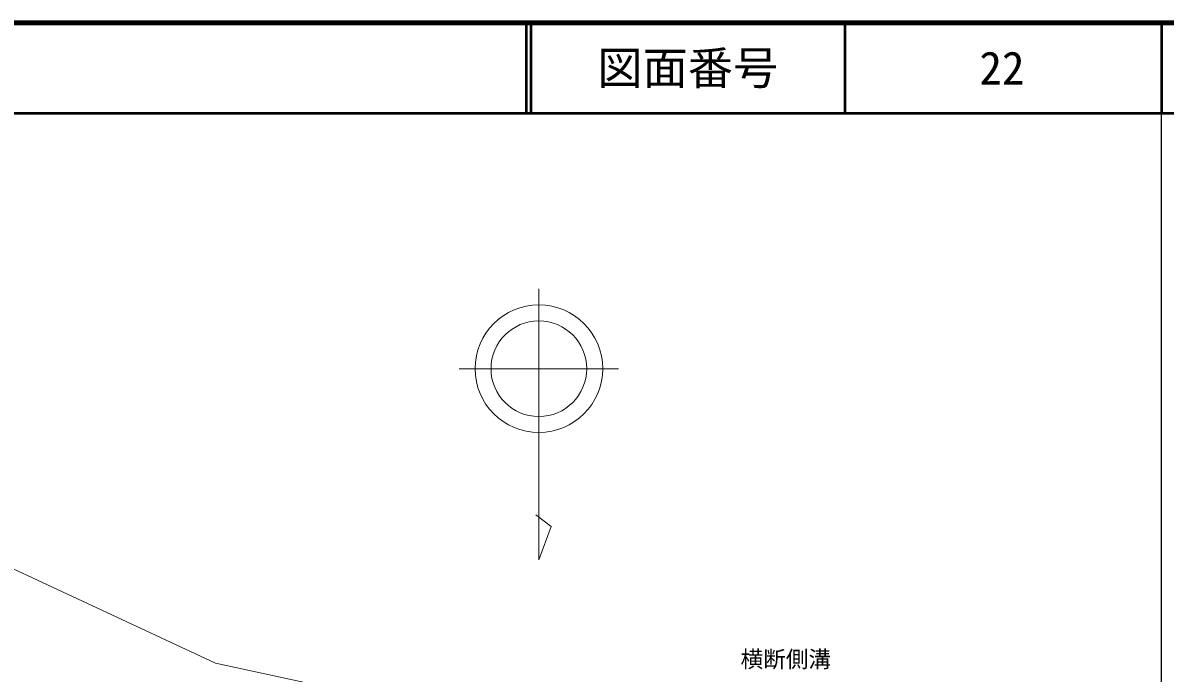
# Model space of a CAD drawing. Units: millimetres, scale not verified. Extents: x 40000 to 680000, y 20000 to 380000.
# Drawn here: x 453074 to 579421, y 308000 to 380000 of the extents above; entities that cross this region are included whole.
import ezdxf
from ezdxf.enums import TextEntityAlignment as Align

# ---------------------------------------------------------------- set-up
doc = ezdxf.new("R2010")
doc.units = ezdxf.units.MM
doc.header["$LTSCALE"] = 1000
doc.linetypes.add('CHAIN', pattern=[18.5, 12, -1.5, 3.5, -1.5])
for name, color, linetype, lineweight in [('M-BMK', 2, 'CHAIN', 13), ('M-BMK-SRVR', 3, 'Continuous', 13), ('M-STR-HTXT', 7, 'Continuous', 13), ('M-TTL', 2, 'Continuous', 140), ('M-TTL-BAND', 7, 'Continuous', 25), ('M-TTL-LINE', 7, 'Continuous', 50), ('M-TTL-TXT', 7, 'Continuous', 13)]:
    doc.layers.add(name, color=color, linetype=linetype, lineweight=lineweight)
doc.styles.add('ＭＳ ゴシック', font='')
doc.styles.get('ＭＳ ゴシック').set_extended_font_data('MS Gothic')

msp = doc.modelspace()

# ---------------------------------------------------------------- linework, layer by layer
at = {"layer": 'M-BMK'}
msp.add_open_spline([(387564, 328517), (391501, 322221), (392793, 320345), (396582, 315427), (401715, 308764), (404995, 305305), (411139, 299562), (417470, 293643), (421356, 290582), (428763, 286081), (436972, 281093), (441907, 278801), (450784, 275130), (456424, 272797), (459740, 271866), (465611, 270201), (470693, 268760), (473677, 268489), (478890, 267638), (481300, 267245), (482088, 267111), (485069, 266693)], degree=3, knots=[0, 0, 0, 0, 1, 1, 1, 2, 2, 2, 3, 3, 3, 4, 4, 4, 5, 5, 5, 6, 6, 6, 7, 7, 7, 7], dxfattribs=at)
at = {"layer": 'M-BMK-SRVR'}
for p, q in [((510148, 350537), (510156, 320537)), ((518974, 341708), (501327, 341704)), ((511510, 324241), (509825, 325537)), ((510156, 320537), (511510, 324241))]:
    msp.add_line(p, q, dxfattribs=at)
for radius in [7059, 5294]:
    msp.add_circle((510150, 341706), radius, dxfattribs=at)
at = {"layer": 'M-STR-HTXT'}
for p, q in [((408208, 340010), (474375, 309097)), ((474375, 309097), (568069, 288941))]:
    msp.add_line(p, q, dxfattribs=at)
at = {"layer": 'M-TTL'}
msp.add_line((680000, 380000), (40000, 380000), dxfattribs=at)
at = {"layer": 'M-TTL-BAND'}
msp.add_line((579000, 20000), (579000, 370000), dxfattribs=at)
at = {"layer": 'M-TTL-LINE'}
for p, q in [((508747, 380000), (508747, 370000)), ((509247, 380000), (509247, 370000)), ((543997, 380000), (543997, 370000)), ((579000, 380000), (579000, 370000)), ((40000, 370000), (680000, 370000))]:
    msp.add_line(p, q, dxfattribs=at)

# ---------------------------------------------------------------- texts
at = {"layer": 'M-STR-HTXT', "style": 'ＭＳ ゴシック'}
msp.add_text('横断側溝', height=1833, dxfattribs=at).set_placement((537461, 308086), align=Align.BOTTOM_CENTER)
at = {"layer": 'M-TTL-TXT', "style": 'ＭＳ ゴシック'}
for s, p in [('図面番号', (526622, 375000)), ('22', (561372, 375000))]:
    msp.add_text(s, height=3666, dxfattribs=at).set_placement(p, align=Align.MIDDLE_CENTER)

doc.saveas('drawing.dxf')
